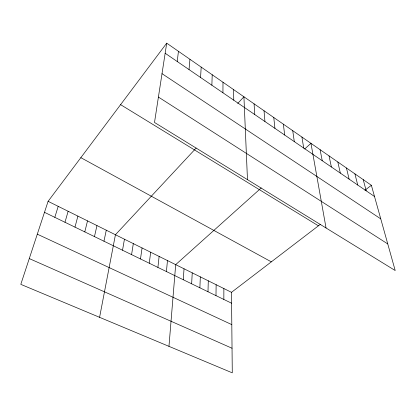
<?xml version="1.0" encoding="UTF-8"?>
<svg xmlns="http://www.w3.org/2000/svg" width="416" height="416" viewBox="0 0 416 416"><rect width="100%" height="100%" fill="white"/><g stroke="black" fill="none" stroke-linecap="round" stroke-linejoin="round"><path stroke-width="0.62" d="M223.844 299.442L223.87 288.553M222.934 92.784L222.992 82.248M215.977 295.62L216.138 284.716M207.99 291.741L208.291 280.821M211.874 85.212L212.207 74.755M199.883 287.799L200.325 276.869M191.646 283.8L192.239 272.86M200.569 77.48L201.188 67.106M183.284 279.739L184.028 268.783M168.964 346.346L175.692 264.644L261.227 187.933M189.025 69.576L189.94 59.296M166.41 271.544L167.471 260.567M157.908 267.415L159.13 256.428M177.221 61.5L178.448 51.314M149.271 263.219L150.66 252.226M140.494 258.955L142.059 247.957M166.707 43.16L154.508 122.465L395.2 270.535L371.379 185.292L166.707 43.16L48.1 201.328L20.8 284.357L232.279 372.84L231.488 292.334L320.367 224.328M131.581 254.623L133.323 243.62M122.522 250.224L124.446 239.216M99.585 317.32L115.435 234.744L196.16 148.065M103.969 241.212L106.278 230.199M94.463 236.595L96.97 225.581M84.796 231.899L87.516 220.891M74.974 227.126L77.901 216.117M64.979 222.274L68.13 211.271M54.818 217.339L58.198 206.341M237.723 103.433L243.922 96.782L247.478 179.66M304.668 148.975L310.96 143.333L326.045 227.989M364.946 190.211L371.379 185.292M29.276 258.58L232.04 348.244M37.3 234.172L231.806 324.626M44.486 212.321L231.592 303.207M48.1 201.328L231.488 292.334M80.844 157.659L271.326 261.851M120.593 104.655L318.417 225.815M158.418 97.063L387.764 243.932M162.016 73.668L380.754 218.858M165.157 53.248L374.509 196.503M363.22 179.629L366.205 190.819M354.91 173.862L357.744 185.032M346.45 167.981L349.123 179.13M337.828 161.996L340.335 173.113M329.04 155.896L331.375 166.988M320.086 149.677L322.239 160.732M301.928 137.062L303.701 148.049M292.724 130.671L294.299 141.617M283.338 124.155L284.71 135.054M273.775 117.515L274.929 128.362M264.02 110.739L264.95 121.534M254.072 103.828L254.769 114.566M233.563 89.586L233.771 100.199"/></g></svg>
